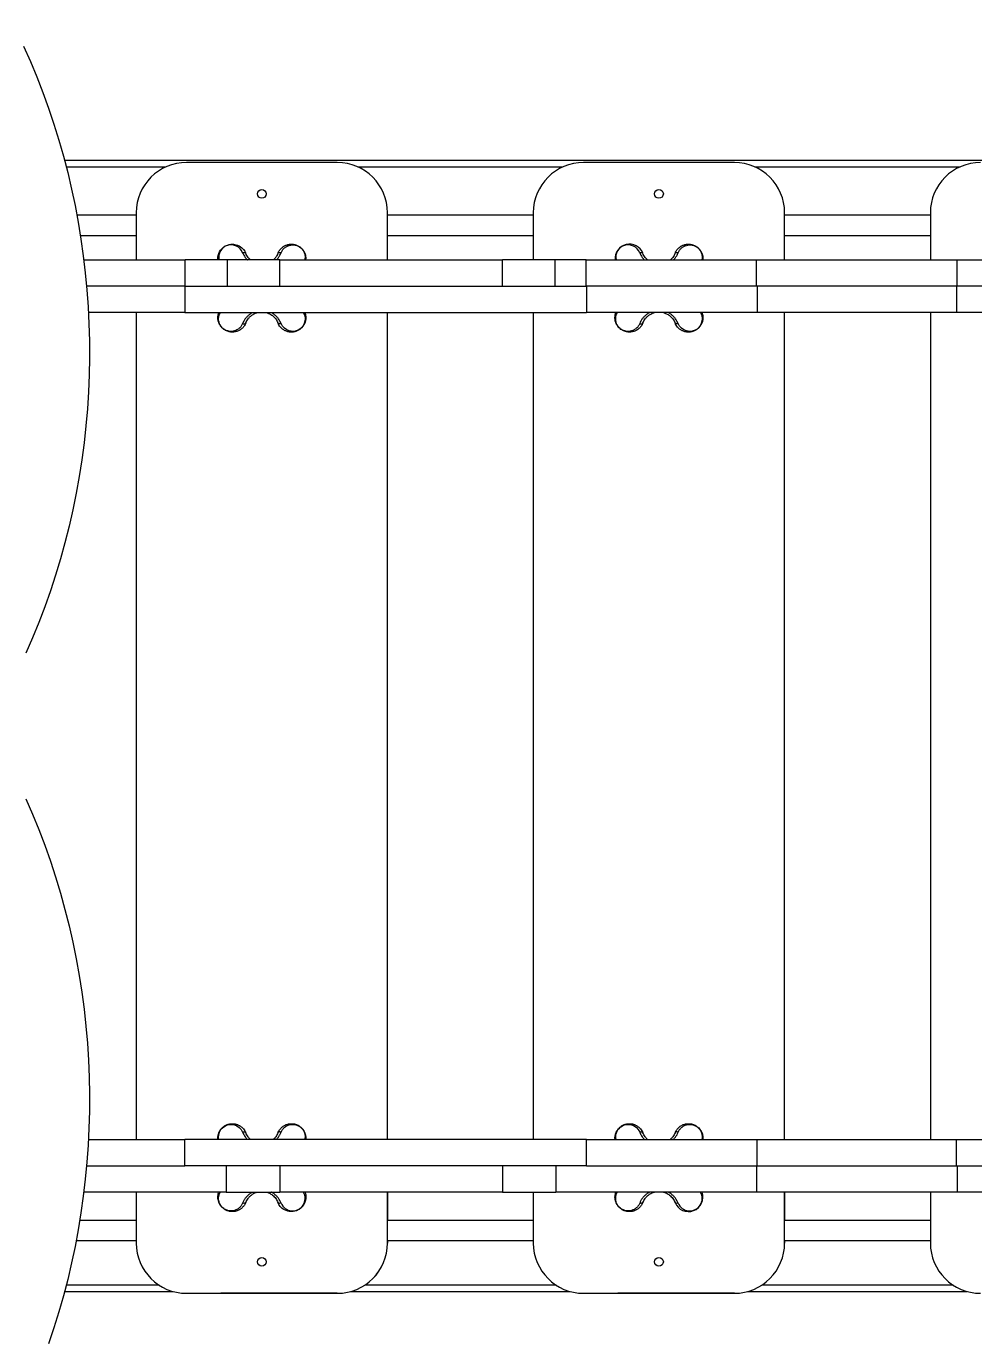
# Model space of a CAD drawing. Header units: millimetres. Extents: x -5136 to 7768, y -7241 to 6389.
# Drawn here: x 1003 to 1757, y 130 to 1172 of the extents above; entities that cross this region are included whole.
import ezdxf

# ---------------------------------------------------------------- set-up
doc = ezdxf.new("R2010")
doc.units = ezdxf.units.MM
for name, color, linetype in [('DiKom', 7, 'Continuous'), ('DIKOM_ОБЪЕКТ', 7, 'Continuous'), ('DIKOM_РАЗМЕР_ЗОНА', 7, 'Continuous'), ('DIKOM_РАЗМЕР_ОБЪЕКТА', 7, 'Continuous')]:
    doc.layers.add(name, color=color, linetype=linetype)
doc.styles.add('style1', font='arial.ttf', dxfattribs={"width": 0.8})
doc.dimstyles.new('1-50', dxfattribs={"dimtxt": 300, "dimasz": 200, "dimexe": 100, "dimexo": 0, "dimgap": 100, "dimtad": 1, "dimtxsty": 'style1', "dimcen": 200, "dimclrd": 7, "dimclre": 7, "dimclrt": 7, "dimadec": 1, "dimazin": 2, "dimtfac": 1, "dimtmove": 0, "dimatfit": 2, "dimfxl": 0, "dimlwd": 25, "dimlwe": 18, "dimarcsym": 0})

# ---------------------------------------------------------------- blocks, each defined once
blk = doc.blocks.new('*D10')
at = {"layer": 'Defpoints', "color": 0, "transparency": 16777216}
for p in [(-81.5, 4889.5), (2866.8, -3136.1), (6000.7, -3136.1)]:
    blk.add_point(p, dxfattribs=at)
at = {"layer": 'DiKom', "color": 7, "lineweight": 18, "transparency": 16777216}
for p, q in [((-81.5, 4889.5), (6100.7, 4889.5)), ((2866.8, -3136.1), (6100.7, -3136.1))]:
    blk.add_line(p, q, dxfattribs=at)
at = {"layer": 'DiKom', "color": 7, "lineweight": 25, "transparency": 16777216}
blk.add_line((6000.7, 4689.5), (6000.7, -2936.1), dxfattribs=at)
at = {"layer": 'DiKom', "color": 7, "transparency": 16777216}
for points in [[(5967.4, 4689.5), (6034.1, 4689.5), (6000.7, 4889.5)], [(5967.4, -2936.1), (6034.1, -2936.1), (6000.7, -3136.1)]]:
    blk.add_solid(points, dxfattribs=at)
at = {"layer": 'DiKom', "color": 7, "transparency": 16777216, "insert": (5747.6, 1729.6), "char_height": 300, "attachment_point": 5, "rotation": 90, "style": 'style1'}
blk.add_mtext('8000', dxfattribs=at)
blk = doc.blocks.new('*D11')
at = {"layer": 'Defpoints', "color": 0, "transparency": 16777216}
for p in [(-3635.9, 3225.1), (4714.3, -2234.9), (4714.3, -5855.6)]:
    blk.add_point(p, dxfattribs=at)
at = {"layer": 'DIKOM_РАЗМЕР_ОБЪЕКТА', "color": 7, "lineweight": 18, "transparency": 16777216}
for p, q in [((-3635.9, 3225.1), (-3635.9, -5955.6)), ((4714.3, -2234.9), (4714.3, -5955.6))]:
    blk.add_line(p, q, dxfattribs=at)
at = {"layer": 'DIKOM_РАЗМЕР_ОБЪЕКТА', "color": 7, "lineweight": 25, "transparency": 16777216}
blk.add_line((-3435.9, -5855.6), (4514.3, -5855.6), dxfattribs=at)
at = {"layer": 'DIKOM_РАЗМЕР_ОБЪЕКТА', "color": 7, "transparency": 16777216}
for points in [[(-3435.9, -5822.2), (-3435.9, -5888.9), (-3635.9, -5855.6)], [(4514.3, -5822.2), (4514.3, -5888.9), (4714.3, -5855.6)]]:
    blk.add_solid(points, dxfattribs=at)
at = {"layer": 'DIKOM_РАЗМЕР_ОБЪЕКТА', "color": 7, "transparency": 16777216, "insert": (351, -5602.3), "char_height": 300, "attachment_point": 5, "style": 'style1'}
blk.add_mtext('8350', dxfattribs=at)
blk = doc.blocks.new('*D12')
at = {"layer": 'Defpoints', "color": 0, "transparency": 16777216}
for p in [(-65.5, 6388.8), (-123.5, -5013.5), (7668.1, -5013.5)]:
    blk.add_point(p, dxfattribs=at)
at = {"layer": 'DIKOM_РАЗМЕР_ЗОНА', "color": 7, "lineweight": 18, "transparency": 16777216}
for p, q in [((-65.5, 6388.8), (7768.1, 6388.8)), ((-123.5, -5013.5), (7768.1, -5013.5))]:
    blk.add_line(p, q, dxfattribs=at)
at = {"layer": 'DIKOM_РАЗМЕР_ЗОНА', "color": 7, "lineweight": 25, "transparency": 16777216}
blk.add_line((7668.1, 6188.8), (7668.1, -4813.5), dxfattribs=at)
at = {"layer": 'DIKOM_РАЗМЕР_ЗОНА', "color": 7, "transparency": 16777216}
for points in [[(7634.7, 6188.8), (7701.4, 6188.8), (7668.1, 6388.8)], [(7634.7, -4813.5), (7701.4, -4813.5), (7668.1, -5013.5)]]:
    blk.add_solid(points, dxfattribs=at)
at = {"layer": 'DIKOM_РАЗМЕР_ЗОНА', "color": 7, "transparency": 16777216, "insert": (7414.9, 1332.3), "char_height": 300, "attachment_point": 5, "rotation": 90, "style": 'style1'}
blk.add_mtext('11400', dxfattribs=at)
blk = doc.blocks.new('*D13')
at = {"layer": 'Defpoints', "color": 0, "transparency": 16777216}
for p in [(-5135.9, 3339.1), (6199.1, -1534.9), (6199.1, -7141)]:
    blk.add_point(p, dxfattribs=at)
at = {"layer": 'DIKOM_РАЗМЕР_ОБЪЕКТА', "color": 7, "lineweight": 18, "transparency": 16777216}
for p, q in [((-5135.9, 3339.1), (-5135.9, -7241)), ((6199.1, -1534.9), (6199.1, -7241))]:
    blk.add_line(p, q, dxfattribs=at)
at = {"layer": 'DIKOM_РАЗМЕР_ОБЪЕКТА', "color": 7, "lineweight": 25, "transparency": 16777216}
blk.add_line((-4935.9, -7141), (5999.1, -7141), dxfattribs=at)
at = {"layer": 'DIKOM_РАЗМЕР_ОБЪЕКТА', "color": 7, "transparency": 16777216}
for points in [[(-4935.9, -7107.7), (-4935.9, -7174.3), (-5135.9, -7141)], [(5999.1, -7107.7), (5999.1, -7174.3), (6199.1, -7141)]]:
    blk.add_solid(points, dxfattribs=at)
at = {"layer": 'DIKOM_РАЗМЕР_ОБЪЕКТА', "color": 7, "transparency": 16777216, "insert": (1341, -6887.7), "char_height": 300, "attachment_point": 5, "style": 'style1'}
blk.add_mtext('11350', dxfattribs=at)

msp = doc.modelspace()

# ---------------------------------------------------------------- linework, layer by layer
at = {"layer": 'DIKOM_ОБЪЕКТ', "color": 7, "linetype": 'Continuous', "lineweight": 15}
for p, q in [((2362.011, 1065.1), (1033.336, 1065.1)), ((1250.314, 1063.6), (1130.314, 1063.6)), ((1566.314, 1063.6), (1446.314, 1063.6)), ((1034.64, 1060.1), (1113.951, 1060.1)), ((1266.677, 1060.1), (1429.951, 1060.1)), ((1582.677, 1060.1), (1745.951, 1060.1)), ((1090.314, 1021.602), (1043.134, 1021.602)), ((1090.314, 1023.6), (1090.314, 986.1)), ((1290.314, 986.1), (1290.314, 1023.6)), ((1406.314, 1021.602), (1290.314, 1021.602)), ((1406.314, 1023.6), (1406.314, 986.1)), ((1606.314, 986.1), (1606.314, 1023.6)), ((1722.314, 1021.602), (1606.314, 1021.602)), ((1722.314, 1023.6), (1722.314, 986.1)), ((1045.879, 1005.602), (1090.314, 1005.602)), ((1290.314, 1005.602), (1406.314, 1005.602)), ((1606.314, 1005.602), (1722.314, 1005.602)), ((1048.619, 986.1), (1129.308, 986.1)), ((1129.308, 965.1), (1129.308, 986.1)), ((1162.936, 986.1), (1129.308, 986.1)), ((1162.936, 965.1), (1162.936, 986.1)), ((1204.661, 986.1), (1162.936, 986.1)), ((1204.661, 965.1), (1204.661, 986.1)), ((1204.661, 986.1), (1381.791, 986.1)), ((1225.314, 987.1), (1225.165, 986.1)), ((1381.791, 965.1), (1381.791, 986.1)), ((1423.597, 986.1), (1381.791, 986.1)), ((1423.597, 965.1), (1423.597, 986.1)), ((1448.289, 986.1), (1423.597, 986.1)), ((1448.289, 965.1), (1448.289, 986.1)), ((1448.289, 986.1), (1584.073, 986.1)), ((1541.314, 987.1), (1541.165, 986.1)), ((1584.073, 965.1), (1584.073, 986.1)), ((1584.073, 986.1), (1743.568, 986.1)), ((1743.568, 965.1), (1743.568, 986.1)), ((1743.568, 986.1), (1903.312, 986.1)), ((1128.977, 965.1), (1050.84, 965.1)), ((1128.977, 965.1), (1128.977, 944.1)), ((1128.977, 965.1), (1448.755, 965.1)), ((1448.755, 965.1), (1448.755, 944.1)), ((1584.472, 965.1), (1448.755, 965.1)), ((1584.472, 965.1), (1584.472, 944.1)), ((1743.17, 965.1), (1584.472, 965.1)), ((1743.17, 965.1), (1743.17, 944.1)), ((1878.954, 965.1), (1743.17, 965.1)), ((1128.977, 944.1), (1052.315, 944.1)), ((1090.314, 944.1), (1090.314, 286.1)), ((1128.977, 944.1), (1448.755, 944.1)), ((1290.314, 286.1), (1290.314, 944.1)), ((1406.314, 944.1), (1406.314, 286.1)), ((1584.472, 944.1), (1448.755, 944.1)), ((1743.17, 944.1), (1584.472, 944.1)), ((1606.314, 286.1), (1606.314, 944.1)), ((1722.314, 944.1), (1722.314, 286.1)), ((1878.954, 944.1), (1743.17, 944.1)), ((1052.315, 286.1), (1128.909, 286.1)), ((1128.909, 265.1), (1128.909, 286.1)), ((1448.687, 286.1), (1128.909, 286.1)), ((1155.464, 286.1), (1155.316, 287.1)), ((1448.687, 265.1), (1448.687, 286.1)), ((1448.687, 286.1), (1584.472, 286.1)), ((1471.464, 286.1), (1471.316, 287.1)), ((1584.472, 265.1), (1584.472, 286.1)), ((1584.472, 286.1), (1743.17, 286.1)), ((1743.17, 265.1), (1743.17, 286.1)), ((1743.17, 286.1), (1878.886, 286.1)), ((1050.84, 265.1), (1128.909, 265.1)), ((1448.687, 265.1), (1128.909, 265.1)), ((1161.88, 265.1), (1161.88, 244.1)), ((1204.509, 265.1), (1204.509, 244.1)), ((1381.87, 265.1), (1381.87, 244.1)), ((1424.33, 265.1), (1424.33, 244.1)), ((1448.687, 265.1), (1584.472, 265.1)), ((1584.073, 265.1), (1584.073, 244.1)), ((1584.472, 265.1), (1743.17, 265.1)), ((1743.17, 265.1), (1878.886, 265.1)), ((1743.568, 265.1), (1743.568, 244.1)), ((1161.88, 244.1), (1048.619, 244.1)), ((1090.314, 244.1), (1090.314, 203.6)), ((1161.88, 244.1), (1204.509, 244.1)), ((1381.87, 244.1), (1204.509, 244.1)), ((1290.314, 203.6), (1290.314, 244.1)), ((1290.316, 244.1), (1290.315, 221.597)), ((1381.87, 244.1), (1424.33, 244.1)), ((1406.314, 244.1), (1406.314, 203.6)), ((1584.073, 244.1), (1424.33, 244.1)), ((1743.568, 244.1), (1584.073, 244.1)), ((1606.314, 203.6), (1606.314, 244.1)), ((1606.316, 244.1), (1606.315, 221.597)), ((1722.314, 244.1), (1722.314, 203.6)), ((1879.353, 244.1), (1743.568, 244.1)), ((1090.314, 221.602), (1045.399, 221.602)), ((1290.314, 221.597), (1290.315, 221.597)), ((1406.314, 221.602), (1290.315, 221.602)), ((1606.314, 221.597), (1606.315, 221.597)), ((1722.314, 221.602), (1606.315, 221.602)), ((1042.569, 205.602), (1090.314, 205.602)), ((1290.314, 205.602), (1406.314, 205.602)), ((1290.314, 205.597), (1290.315, 205.597)), ((1290.315, 205.602), (1290.315, 205.597)), ((1290.315, 205.597), (1290.315, 203.597)), ((1606.314, 205.602), (1722.314, 205.602)), ((1606.314, 205.597), (1606.315, 205.597)), ((1606.315, 205.602), (1606.315, 205.597)), ((1606.315, 205.597), (1606.315, 203.597)), ((1108.456, 170.1), (1034.64, 170.1)), ((1424.456, 170.1), (1272.176, 170.1)), ((1740.456, 170.1), (1588.176, 170.1)), ((1033.336, 165.1), (1119.463, 165.1)), ((1130.314, 163.6), (1250.314, 163.6)), ((1250.314, 163.598), (1157.557, 163.6)), ((1261.174, 165.1), (1435.463, 165.1)), ((1446.314, 163.6), (1566.314, 163.6)), ((1566.314, 163.598), (1473.557, 163.6)), ((1577.174, 165.1), (1751.463, 165.1))]:
    msp.add_line(p, q, dxfattribs=at)
at = {"layer": 'DIKOM_ОБЪЕКТ', "color": 7, "linetype": 'Continuous', "lineweight": 15, "flags": 128}
for points in [[(1000.707, 1156.101), (1006.076, 1144.025), (1011.17, 1131.792), (1015.987, 1119.409), (1020.521, 1106.886), (1024.771, 1094.23), (1028.734, 1081.45), (1032.406, 1068.555), (1035.786, 1055.554), (1038.87, 1042.455), (1041.658, 1029.268), (1044.146, 1016.001), (1046.334, 1002.664), (1048.219, 989.266), (1049.801, 975.815), (1051.078, 962.321), (1052.05, 948.793), (1052.716, 935.241), (1053.075, 921.673), (1053.127, 908.099), (1052.872, 894.528), (1052.311, 880.969), (1051.443, 867.432), (1050.27, 853.926), (1048.792, 840.459), (1047.01, 827.042), (1044.925, 813.683), (1042.539, 800.391), (1039.853, 787.176), (1036.869, 774.046), (1033.59, 761.011), (1030.017, 748.079), (1026.153, 735.259), (1022.001, 722.559), (1017.563, 709.99), (1012.842, 697.558), (1007.842, 685.273), (1002.565, 673.143)], [(1155.373, 986.1), (1155.32, 986.735), (1155.367, 988.206), (1155.57, 989.516), (1156.015, 991.053), (1156.616, 992.416), (1157.516, 993.868), (1158.683, 995.233), (1160.046, 996.398), (1160.748, 996.87), (1161.498, 997.298), (1162.863, 997.901), (1164.404, 998.345), (1165.52, 998.527), (1166.602, 998.598), (1167.626, 998.572), (1168.642, 998.454), (1169.788, 998.209), (1171.018, 997.805), (1172.188, 997.267), (1173.398, 996.529), (1174.346, 995.79), (1175.634, 994.48), (1176.692, 992.989), (1177.513, 991.316), (1177.513, 991.316)], [(1175.02, 991.748), (1175.405, 991.893), (1175.801, 991.983), (1176.191, 992.013), (1176.558, 991.983), (1176.887, 991.893), (1177.163, 991.747), (1177.375, 991.552), (1177.513, 991.316)], [(1203.114, 991.316), (1203.253, 991.552), (1203.465, 991.747), (1203.741, 991.893), (1204.069, 991.983), (1204.436, 992.013), (1204.826, 991.983), (1205.222, 991.893), (1205.608, 991.748)], [(1491.02, 991.748), (1491.405, 991.893), (1491.801, 991.983), (1492.191, 992.013), (1492.558, 991.983), (1492.887, 991.893), (1493.163, 991.747), (1493.375, 991.552), (1493.513, 991.316)], [(1519.114, 991.316), (1519.253, 991.552), (1519.465, 991.747), (1519.741, 991.893), (1520.069, 991.983), (1520.436, 992.013), (1520.826, 991.983), (1521.222, 991.893), (1521.608, 991.748)], [(1223.335, 944.1), (1223.553, 943.786), (1224.373, 941.752), (1224.727, 939.566), (1224.557, 937.198), (1223.696, 934.66), (1222.903, 933.34), (1221.829, 932.07), (1220.639, 931.057), (1219.238, 930.21), (1218.45, 929.861), (1217.603, 929.572), (1216.695, 929.353), (1215.151, 929.181), (1213.603, 929.251), (1212.134, 929.549), (1210.115, 930.368), (1208.296, 931.633), (1206.763, 933.327), (1205.608, 935.453), (1205.608, 935.453)], [(1539.335, 944.1), (1539.553, 943.786), (1540.373, 941.752), (1540.727, 939.566), (1540.557, 937.198), (1539.696, 934.66), (1538.903, 933.34), (1537.829, 932.07), (1536.639, 931.057), (1535.238, 930.21), (1534.45, 929.861), (1533.603, 929.572), (1532.695, 929.353), (1531.151, 929.181), (1529.603, 929.251), (1528.134, 929.549), (1526.115, 930.368), (1524.296, 931.633), (1522.763, 933.327), (1521.608, 935.453), (1521.608, 935.453)], [(1175.02, 935.453), (1175.405, 935.308), (1175.801, 935.218), (1176.191, 935.188), (1176.558, 935.218), (1176.887, 935.308), (1177.163, 935.454), (1177.375, 935.649), (1177.513, 935.885)], [(1205.608, 935.453), (1205.222, 935.308), (1204.826, 935.218), (1204.436, 935.188), (1204.069, 935.218), (1203.741, 935.308), (1203.465, 935.454), (1203.253, 935.649), (1203.114, 935.885)], [(1491.02, 935.453), (1491.405, 935.308), (1491.801, 935.218), (1492.191, 935.188), (1492.558, 935.218), (1492.887, 935.308), (1493.163, 935.454), (1493.375, 935.649), (1493.513, 935.885)], [(1521.608, 935.453), (1521.222, 935.308), (1520.826, 935.218), (1520.436, 935.188), (1520.069, 935.218), (1519.741, 935.308), (1519.465, 935.454), (1519.253, 935.649), (1519.114, 935.885)], [(1002.565, 557.058), (1007.842, 544.928), (1012.842, 532.643), (1017.563, 520.211), (1022.001, 507.641), (1026.153, 494.942), (1030.017, 482.122), (1033.59, 469.19), (1036.869, 456.155), (1039.853, 443.025), (1042.539, 429.81), (1044.925, 416.518), (1047.01, 403.159), (1048.792, 389.742), (1050.27, 376.275), (1051.443, 362.769), (1052.311, 349.232), (1052.872, 335.673), (1053.127, 322.102), (1053.075, 308.528), (1052.716, 294.96), (1052.05, 281.407), (1051.078, 267.88), (1049.801, 254.386), (1048.219, 240.935), (1046.334, 227.537), (1044.146, 214.199), (1041.658, 200.933), (1038.87, 187.746), (1035.786, 174.647), (1032.406, 161.646), (1028.734, 148.751), (1024.771, 135.971), (1020.521, 123.315)], [(1156.151, 286.1), (1155.903, 287.635), (1156.072, 290.002), (1156.934, 292.541), (1157.727, 293.861), (1158.801, 295.13), (1159.991, 296.143), (1161.392, 296.991), (1162.18, 297.34), (1163.027, 297.629), (1163.935, 297.848), (1165.479, 298.02), (1167.027, 297.949), (1168.496, 297.652), (1170.515, 296.833), (1172.334, 295.568), (1173.867, 293.873), (1175.022, 291.748), (1175.022, 291.748)], [(1175.022, 291.748), (1175.407, 291.893), (1175.804, 291.983), (1176.193, 292.013), (1176.56, 291.983), (1176.889, 291.893), (1177.165, 291.747), (1177.377, 291.552), (1177.516, 291.316)], [(1205.61, 291.748), (1205.225, 291.893), (1204.828, 291.983), (1204.439, 292.013), (1204.072, 291.983), (1203.743, 291.893), (1203.467, 291.747), (1203.255, 291.552), (1203.116, 291.316)], [(1472.151, 286.1), (1471.903, 287.635), (1472.072, 290.002), (1472.934, 292.541), (1473.727, 293.861), (1474.801, 295.13), (1475.991, 296.143), (1477.392, 296.991), (1478.18, 297.34), (1479.027, 297.629), (1479.935, 297.848), (1481.479, 298.02), (1483.027, 297.949), (1484.496, 297.652), (1486.515, 296.833), (1488.334, 295.568), (1489.867, 293.873), (1491.022, 291.748), (1491.022, 291.748)], [(1491.022, 291.748), (1491.407, 291.893), (1491.804, 291.983), (1492.193, 292.013), (1492.56, 291.983), (1492.889, 291.893), (1493.165, 291.747), (1493.377, 291.552), (1493.516, 291.316)], [(1521.61, 291.748), (1521.225, 291.893), (1520.828, 291.983), (1520.439, 292.013), (1520.072, 291.983), (1519.743, 291.893), (1519.467, 291.747), (1519.255, 291.552), (1519.116, 291.316)], [(1224.588, 244.1), (1224.93, 243.056), (1225.21, 241.659), (1225.31, 240.466), (1225.263, 238.994), (1225.059, 237.685), (1224.615, 236.147), (1224.014, 234.785), (1223.114, 233.333), (1221.947, 231.968), (1220.583, 230.802), (1219.882, 230.331), (1219.132, 229.903), (1217.767, 229.3), (1216.226, 228.856), (1215.11, 228.673), (1214.028, 228.602), (1213.004, 228.629), (1211.988, 228.747), (1210.842, 228.992), (1209.612, 229.396), (1208.442, 229.933), (1207.232, 230.672), (1206.284, 231.41), (1204.996, 232.721), (1203.938, 234.211), (1203.116, 235.885), (1203.116, 235.885)], [(1177.516, 235.885), (1177.377, 235.649), (1177.165, 235.454), (1176.889, 235.308), (1176.56, 235.218), (1176.193, 235.188), (1175.804, 235.218), (1175.407, 235.308), (1175.022, 235.453)], [(1205.61, 235.453), (1205.225, 235.308), (1204.828, 235.218), (1204.439, 235.188), (1204.072, 235.218), (1203.743, 235.308), (1203.467, 235.454), (1203.255, 235.649), (1203.116, 235.885)], [(1493.516, 235.885), (1493.377, 235.649), (1493.165, 235.454), (1492.889, 235.308), (1492.56, 235.218), (1492.193, 235.188), (1491.804, 235.218), (1491.407, 235.308), (1491.022, 235.453)], [(1521.61, 235.453), (1521.225, 235.308), (1520.828, 235.218), (1520.439, 235.188), (1520.072, 235.218), (1519.743, 235.308), (1519.467, 235.454), (1519.255, 235.649), (1519.116, 235.885)]]:
    msp.add_lwpolyline(points, dxfattribs=at)
at = {"layer": 'DIKOM_ОБЪЕКТ', "color": 7, "linetype": 'Continuous', "lineweight": 15}
for centre in [(1190.314, 1038.6), (1506.314, 1038.6), (1190.314, 188.6), (1506.314, 188.6)]:
    msp.add_circle(centre, 3.5, dxfattribs=at)
for centre, radius, start, end in [((1130.314, 1023.6), 40, 90, 180), ((1250.314, 1023.6), 40, 0, 90), ((1446.314, 1023.6), 40, 90, 180), ((1566.314, 1023.6), 40, 0, 90), ((1762.314, 1023.6), 40, 90, 180), ((1165.814, 988.155), 9.881, 21.322325, 191.997857), ((1482.819, 987.113), 11.491, 21.45283, 185.055633), ((1481.814, 988.155), 9.881, 21.322325, 191.997857), ((1214.823, 239.061), 9.894, 201.388041, 30.617256), ((1529.814, 240.094), 11.495, 201.474686, 20.399614), ((1530.823, 239.061), 9.894, 201.388041, 30.617256), ((1130.314, 203.6), 40, 180, 270), ((1250.314, 203.6), 40, 270, 0), ((1250.315, 203.598), 40, 269.998597, 359.998597), ((1446.314, 203.6), 40, 180, 270), ((1566.314, 203.6), 40, 270, 0), ((1762.314, 203.6), 40, 180, 270)]:
    msp.add_arc(centre, radius, start, end, dxfattribs=at)
for points, knots in [([(1175.02, 991.748), (1175.637, 990.488), (1176.569, 988.584), (1178.041, 986.722), (1178.708, 986.143), (1178.756, 986.1)], [0, 0, 0, 0, 0.64439566, 0.97386549, 1, 1, 1, 1]), ([(1181.28, 986.1), (1180.577, 986.749), (1178.837, 988.355), (1178.008, 990.21), (1177.513, 991.316)], [0, 0, 0, 0, 0.40403308, 1, 1, 1, 1]), ([(1203.114, 991.316), (1202.595, 990.213), (1201.917, 988.77), (1200.522, 987.119), (1199.906, 986.463), (1199.524, 986.145), (1199.47, 986.1)], [0, 0, 0, 0, 0.60435172, 0.79091363, 0.97048532, 1, 1, 1, 1]), ([(1201.872, 986.1), (1201.914, 986.137), (1202.57, 986.703), (1203.528, 987.955), (1204.769, 989.808), (1205.325, 991.094), (1205.608, 991.748)], [0, 0, 0, 0, 0.02243995, 0.34805165, 0.66863663, 1, 1, 1, 1]), ([(1203.114, 991.316), (1203.276, 991.691), (1203.61, 992.467), (1204.268, 993.554), (1204.95, 994.454), (1205.623, 995.187), (1206.257, 995.784), (1206.984, 996.37), (1207.723, 996.868), (1208.524, 997.325), (1209.371, 997.724), (1210.244, 998.044), (1211.203, 998.315), (1212.231, 998.512), (1213.429, 998.614), (1214.659, 998.592), (1215.927, 998.431), (1217.228, 998.11), (1218.439, 997.655), (1219.533, 997.099), (1220.844, 996.261), (1222.078, 995.171), (1223.104, 993.914), (1223.742, 992.942), (1224.268, 991.935), (1224.804, 990.609), (1225.229, 988.966), (1225.286, 987.721), (1225.314, 987.1)], [0, 0, 0, 0, 0.03905343, 0.08067361, 0.12489372, 0.15236691, 0.18231816, 0.21475109, 0.24966853, 0.27592037, 0.31222192, 0.34876901, 0.37442288, 0.41752567, 0.4584547, 0.49857658, 0.54174619, 0.58353804, 0.62403757, 0.65659472, 0.68672298, 0.74934676, 0.77995787, 0.81223408, 0.84226717, 0.87505098, 0.93775896, 1, 1, 1, 1]), ([(1205.608, 991.748), (1205.966, 992.488), (1206.681, 993.971), (1208.269, 995.647), (1210.095, 996.916), (1212.13, 997.734), (1214.33, 998.099), (1216.322, 997.977), (1217.985, 997.541), (1219.088, 997.086), (1219.964, 996.604), (1220.845, 996.02), (1221.901, 995.124), (1222.965, 993.851), (1223.746, 992.519), (1224.271, 991.223), (1224.689, 989.566), (1224.834, 987.827), (1224.581, 986.602), (1224.477, 986.1)], [0, 0, 0, 0, 0.08540649, 0.17099373, 0.25621784, 0.34168167, 0.42649906, 0.51213829, 0.55800806, 0.59780526, 0.6214993, 0.64343728, 0.6838019, 0.7267261, 0.76968631, 0.81254897, 0.85553122, 0.9408185, 1, 1, 1, 1]), ([(1491.02, 991.748), (1491.637, 990.488), (1492.569, 988.584), (1494.041, 986.722), (1494.708, 986.143), (1494.756, 986.1)], [0, 0, 0, 0, 0.64439566, 0.97386549, 1, 1, 1, 1]), ([(1497.28, 986.1), (1496.577, 986.749), (1494.837, 988.355), (1494.008, 990.21), (1493.513, 991.316)], [0, 0, 0, 0, 0.40403308, 1, 1, 1, 1]), ([(1519.114, 991.316), (1518.595, 990.213), (1517.917, 988.77), (1516.522, 987.119), (1515.906, 986.463), (1515.524, 986.145), (1515.47, 986.1)], [0, 0, 0, 0, 0.60435172, 0.79091363, 0.97048532, 1, 1, 1, 1]), ([(1517.872, 986.1), (1517.914, 986.137), (1518.57, 986.703), (1519.528, 987.955), (1520.769, 989.808), (1521.325, 991.094), (1521.608, 991.748)], [0, 0, 0, 0, 0.02243995, 0.34805165, 0.66863663, 1, 1, 1, 1]), ([(1519.114, 991.316), (1519.276, 991.691), (1519.61, 992.467), (1520.268, 993.554), (1520.95, 994.454), (1521.623, 995.187), (1522.257, 995.784), (1522.984, 996.37), (1523.723, 996.868), (1524.524, 997.325), (1525.371, 997.724), (1526.244, 998.044), (1527.203, 998.315), (1528.231, 998.512), (1529.429, 998.614), (1530.659, 998.592), (1531.927, 998.431), (1533.228, 998.11), (1534.439, 997.655), (1535.533, 997.099), (1536.844, 996.261), (1538.078, 995.171), (1539.104, 993.914), (1539.742, 992.942), (1540.268, 991.935), (1540.804, 990.609), (1541.229, 988.966), (1541.286, 987.721), (1541.314, 987.1)], [0, 0, 0, 0, 0.03905343, 0.08067361, 0.12489372, 0.15236691, 0.18231816, 0.21475109, 0.24966853, 0.27592037, 0.31222192, 0.34876901, 0.37442288, 0.41752567, 0.4584547, 0.49857658, 0.54174619, 0.58353804, 0.62403757, 0.65659472, 0.68672298, 0.74934676, 0.77995787, 0.81223408, 0.84226717, 0.87505098, 0.93775896, 1, 1, 1, 1]), ([(1521.608, 991.748), (1521.966, 992.488), (1522.681, 993.971), (1524.269, 995.647), (1526.095, 996.916), (1528.13, 997.734), (1530.33, 998.099), (1532.322, 997.977), (1533.985, 997.541), (1535.088, 997.086), (1535.964, 996.604), (1536.845, 996.02), (1537.901, 995.124), (1538.965, 993.851), (1539.746, 992.519), (1540.271, 991.223), (1540.689, 989.566), (1540.834, 987.827), (1540.581, 986.602), (1540.477, 986.1)], [0, 0, 0, 0, 0.08540649, 0.17099373, 0.25621784, 0.34168167, 0.42649906, 0.51213829, 0.55800806, 0.59780526, 0.6214993, 0.64343728, 0.6838019, 0.7267261, 0.76968631, 0.81254897, 0.85553122, 0.9408185, 1, 1, 1, 1]), ([(1177.513, 935.885), (1177.328, 935.459), (1176.944, 934.578), (1176.202, 933.416), (1175.336, 932.338), (1174.404, 931.428), (1173.348, 930.607), (1172.231, 929.926), (1171.014, 929.369), (1169.741, 928.952), (1168.461, 928.694), (1167.106, 928.579), (1165.779, 928.619), (1164.339, 928.839), (1162.929, 929.239), (1161.464, 929.879), (1160.032, 930.757), (1158.647, 931.934), (1157.67, 933.083), (1157.025, 934.045), (1156.489, 934.988), (1155.952, 936.219), (1155.57, 937.563), (1155.369, 938.806), (1155.3, 939.88), (1155.328, 940.922), (1155.454, 941.986), (1155.673, 943.057), (1155.923, 943.761), (1156.043, 944.1)], [0, 0, 0, 0, 0.03889714, 0.08045626, 0.11899854, 0.16107975, 0.19767922, 0.24128809, 0.28166327, 0.32172147, 0.36537959, 0.40147346, 0.44471253, 0.48222546, 0.52525864, 0.56288684, 0.60335056, 0.64386336, 0.68434179, 0.70405753, 0.72485338, 0.76255401, 0.80568475, 0.83757583, 0.86916586, 0.89970217, 0.93069339, 0.96663417, 1, 1, 1, 1]), ([(1175.02, 935.453), (1174.662, 934.713), (1173.946, 933.23), (1172.358, 931.554), (1170.533, 930.285), (1168.498, 929.467), (1166.298, 929.102), (1164.306, 929.224), (1162.643, 929.659), (1161.54, 930.115), (1160.664, 930.597), (1159.782, 931.181), (1158.727, 932.077), (1157.663, 933.35), (1156.881, 934.682), (1156.357, 935.978), (1155.935, 937.636), (1155.809, 939.608), (1156.21, 941.789), (1156.72, 943.303), (1157.22, 944.001), (1157.291, 944.1)], [0, 0, 0, 0, 0.07588544, 0.15193149, 0.22765489, 0.30359128, 0.3789533, 0.45504554, 0.49580178, 0.53116242, 0.55221506, 0.57170742, 0.60757222, 0.64571127, 0.68388231, 0.72196668, 0.7601573, 0.83593683, 0.91198262, 0.98744025, 1, 1, 1, 1]), ([(1182.962, 944.1), (1182.84, 944.049), (1181.908, 943.655), (1180.422, 942.603), (1178.571, 941.024), (1177.08, 939.257), (1175.864, 937.39), (1175.304, 936.106), (1175.02, 935.453)], [0, 0, 0, 0, 0.02935182, 0.22318246, 0.41740339, 0.61145824, 0.80251732, 1, 1, 1, 1]), ([(1177.513, 935.885), (1178.035, 936.986), (1178.717, 938.428), (1180.099, 940.085), (1180.968, 940.963), (1182.139, 941.955), (1183.698, 942.955), (1185.368, 943.759), (1186.467, 944.016), (1186.829, 944.1)], [0, 0, 0, 0, 0.32628584, 0.42700948, 0.52395915, 0.61738902, 0.77590096, 0.92624324, 1, 1, 1, 1]), ([(1193.967, 944.1), (1194.294, 944.005), (1195.095, 943.771), (1196.301, 943.255), (1197.577, 942.558), (1199.431, 941.265), (1201.608, 939.042), (1202.593, 936.977), (1203.114, 935.885)], [0, 0, 0, 0, 0.06906372, 0.16942785, 0.27316448, 0.38086714, 0.67250187, 1, 1, 1, 1]), ([(1205.608, 935.453), (1205.006, 936.721), (1204.095, 938.638), (1202.087, 940.987), (1200.257, 942.566), (1198.764, 943.627), (1197.807, 944.036), (1197.655, 944.1)], [0, 0, 0, 0, 0.3836397, 0.57978892, 0.7701568, 0.96356127, 1, 1, 1, 1]), ([(1225.314, 940.1), (1225.3, 939.672), (1225.274, 938.828), (1225.05, 937.543), (1224.707, 936.345), (1224.263, 935.257), (1223.572, 933.934), (1222.629, 932.635), (1221.458, 931.479), (1220.516, 930.731), (1219.524, 930.096), (1218.429, 929.541), (1217.219, 929.088), (1215.921, 928.769), (1214.763, 928.622), (1213.718, 928.589), (1212.829, 928.631), (1211.92, 928.746), (1211.092, 928.916), (1210.222, 929.164), (1209.352, 929.485), (1208.517, 929.88), (1207.631, 930.386), (1206.743, 931.002), (1205.834, 931.792), (1204.871, 932.82), (1203.905, 934.13), (1203.369, 935.319), (1203.114, 935.885)], [0, 0, 0, 0, 0.04316533, 0.08495627, 0.12549744, 0.15805184, 0.18789597, 0.25062395, 0.28173681, 0.31356043, 0.34377016, 0.37642982, 0.41686086, 0.45855636, 0.50159023, 0.53107995, 0.56376615, 0.59289204, 0.62637412, 0.65248211, 0.68843358, 0.7245854, 0.75027628, 0.79629421, 0.83789219, 0.87507761, 0.94044765, 1, 1, 1, 1]), ([(1224.586, 944.1), (1224.614, 944.034), (1224.686, 943.865), (1224.751, 943.656), (1224.801, 943.498), (1225.139, 942.39), (1225.227, 941.235), (1225.314, 940.1)], [0, 0, 0, 0, 0.05411985, 0.13692909, 0.16255441, 0.17765976, 1, 1, 1, 1]), ([(1493.513, 935.885), (1493.328, 935.459), (1492.944, 934.578), (1492.202, 933.416), (1491.336, 932.338), (1490.404, 931.428), (1489.348, 930.607), (1488.231, 929.926), (1487.014, 929.369), (1485.741, 928.952), (1484.461, 928.694), (1483.106, 928.579), (1481.779, 928.619), (1480.339, 928.839), (1478.929, 929.239), (1477.464, 929.879), (1476.032, 930.757), (1474.647, 931.934), (1473.67, 933.083), (1473.025, 934.045), (1472.489, 934.988), (1471.952, 936.219), (1471.57, 937.563), (1471.369, 938.806), (1471.3, 939.88), (1471.328, 940.922), (1471.454, 941.986), (1471.673, 943.057), (1471.923, 943.761), (1472.043, 944.1)], [0, 0, 0, 0, 0.038897139, 0.080456256, 0.118998541, 0.161079749, 0.197679216, 0.241288093, 0.281663273, 0.321721475, 0.365379593, 0.401473456, 0.444712531, 0.482225458, 0.525258641, 0.562886841, 0.603350561, 0.643863357, 0.684341792, 0.704057533, 0.724853379, 0.762554007, 0.805684748, 0.837575832, 0.86916586, 0.899702173, 0.930693389, 0.966634169, 1, 1, 1, 1]), ([(1491.02, 935.453), (1490.662, 934.713), (1489.946, 933.23), (1488.358, 931.554), (1486.533, 930.285), (1484.498, 929.467), (1482.298, 929.102), (1480.306, 929.224), (1478.643, 929.659), (1477.54, 930.115), (1476.664, 930.597), (1475.782, 931.181), (1474.727, 932.077), (1473.663, 933.35), (1472.881, 934.682), (1472.357, 935.978), (1471.935, 937.636), (1471.809, 939.608), (1472.21, 941.789), (1472.72, 943.303), (1473.22, 944.001), (1473.291, 944.1)], [0, 0, 0, 0, 0.07588544, 0.15193149, 0.22765489, 0.30359128, 0.3789533, 0.45504554, 0.49580178, 0.53116242, 0.55221506, 0.57170742, 0.60757222, 0.64571127, 0.68388231, 0.72196668, 0.7601573, 0.83593683, 0.91198262, 0.98744025, 1, 1, 1, 1]), ([(1498.962, 944.1), (1498.84, 944.049), (1497.908, 943.655), (1496.422, 942.603), (1494.571, 941.024), (1493.08, 939.257), (1491.864, 937.39), (1491.304, 936.106), (1491.02, 935.453)], [0, 0, 0, 0, 0.029351815, 0.223182456, 0.417403386, 0.611458243, 0.802517321, 1, 1, 1, 1]), ([(1493.513, 935.885), (1494.035, 936.986), (1494.717, 938.428), (1496.099, 940.085), (1496.968, 940.963), (1498.139, 941.955), (1499.698, 942.955), (1501.368, 943.759), (1502.467, 944.016), (1502.829, 944.1)], [0, 0, 0, 0, 0.32628584, 0.42700948, 0.52395915, 0.61738902, 0.77590096, 0.92624324, 1, 1, 1, 1]), ([(1509.967, 944.1), (1510.294, 944.005), (1511.095, 943.771), (1512.301, 943.255), (1513.577, 942.558), (1515.431, 941.265), (1517.608, 939.042), (1518.593, 936.977), (1519.114, 935.885)], [0, 0, 0, 0, 0.069063723, 0.169427848, 0.273164484, 0.380867139, 0.672501873, 1, 1, 1, 1]), ([(1521.608, 935.453), (1521.006, 936.721), (1520.095, 938.638), (1518.087, 940.987), (1516.257, 942.566), (1514.764, 943.627), (1513.807, 944.036), (1513.655, 944.1)], [0, 0, 0, 0, 0.3836397, 0.57978892, 0.7701568, 0.96356127, 1, 1, 1, 1]), ([(1541.314, 940.1), (1541.3, 939.672), (1541.274, 938.828), (1541.05, 937.543), (1540.707, 936.345), (1540.263, 935.257), (1539.572, 933.934), (1538.629, 932.635), (1537.458, 931.479), (1536.516, 930.731), (1535.524, 930.096), (1534.429, 929.541), (1533.219, 929.088), (1531.921, 928.769), (1530.763, 928.622), (1529.718, 928.589), (1528.829, 928.631), (1527.92, 928.746), (1527.092, 928.916), (1526.222, 929.164), (1525.352, 929.485), (1524.517, 929.88), (1523.631, 930.386), (1522.743, 931.002), (1521.834, 931.792), (1520.871, 932.82), (1519.905, 934.13), (1519.369, 935.319), (1519.114, 935.885)], [0, 0, 0, 0, 0.04316533, 0.08495627, 0.12549744, 0.15805184, 0.18789597, 0.25062395, 0.28173681, 0.31356043, 0.34377016, 0.37642982, 0.41686086, 0.45855636, 0.50159023, 0.53107995, 0.56376615, 0.59289204, 0.62637412, 0.65248211, 0.68843358, 0.7245854, 0.75027628, 0.79629421, 0.83789219, 0.87507761, 0.94044765, 1, 1, 1, 1]), ([(1540.586, 944.1), (1540.614, 944.034), (1540.686, 943.865), (1540.751, 943.656), (1540.801, 943.498), (1541.139, 942.39), (1541.227, 941.235), (1541.314, 940.1)], [0, 0, 0, 0, 0.05411985, 0.13692909, 0.16255441, 0.17765976, 1, 1, 1, 1]), ([(1155.316, 287.1), (1155.33, 287.529), (1155.356, 288.373), (1155.58, 289.658), (1155.923, 290.856), (1156.367, 291.944), (1157.057, 293.267), (1158.001, 294.566), (1159.172, 295.722), (1160.114, 296.47), (1161.106, 297.105), (1162.201, 297.659), (1163.411, 298.112), (1164.709, 298.432), (1165.867, 298.579), (1166.912, 298.612), (1167.801, 298.57), (1168.71, 298.455), (1169.538, 298.284), (1170.408, 298.037), (1171.278, 297.716), (1172.112, 297.321), (1172.999, 296.815), (1173.887, 296.199), (1174.796, 295.409), (1175.759, 294.381), (1176.725, 293.071), (1177.26, 291.882), (1177.516, 291.316)], [0, 0, 0, 0, 0.04316533, 0.08495627, 0.12549744, 0.15805184, 0.18789597, 0.25062395, 0.28173681, 0.31356043, 0.34377016, 0.37642982, 0.41686086, 0.45855636, 0.50159023, 0.53107995, 0.56376615, 0.59289204, 0.62637412, 0.65248211, 0.68843358, 0.7245854, 0.75027628, 0.79629421, 0.83789219, 0.87507761, 0.94044765, 1, 1, 1, 1]), ([(1203.116, 291.316), (1203.302, 291.742), (1203.686, 292.623), (1204.427, 293.785), (1205.294, 294.862), (1206.226, 295.773), (1207.282, 296.594), (1208.399, 297.275), (1209.616, 297.832), (1210.889, 298.249), (1212.169, 298.507), (1213.524, 298.622), (1214.851, 298.582), (1216.291, 298.362), (1217.701, 297.961), (1219.166, 297.322), (1220.598, 296.444), (1221.982, 295.266), (1222.96, 294.117), (1223.605, 293.156), (1224.141, 292.213), (1224.678, 290.982), (1225.059, 289.638), (1225.262, 288.394), (1225.325, 287.322), (1225.321, 286.558), (1225.273, 286.163), (1225.266, 286.1)], [0, 0, 0, 0, 0.04296011, 0.08886025, 0.13142843, 0.1779052, 0.21832763, 0.26649164, 0.31108417, 0.35532662, 0.40354501, 0.44340903, 0.49116461, 0.53259591, 0.58012409, 0.62168272, 0.66637304, 0.71111757, 0.75582414, 0.77759927, 0.80056733, 0.84220595, 0.88984187, 0.92506412, 0.95995385, 0.99367981, 1, 1, 1, 1]), ([(1205.61, 291.748), (1205.968, 292.488), (1206.684, 293.971), (1208.271, 295.647), (1210.097, 296.916), (1212.132, 297.734), (1214.332, 298.099), (1216.324, 297.977), (1217.987, 297.541), (1219.09, 297.086), (1219.966, 296.604), (1220.848, 296.02), (1221.903, 295.124), (1222.967, 293.851), (1223.748, 292.519), (1224.274, 291.223), (1224.691, 289.566), (1224.836, 287.827), (1224.583, 286.602), (1224.479, 286.1)], [0, 0, 0, 0, 0.08540649, 0.17099373, 0.25621784, 0.34168167, 0.42649906, 0.51213829, 0.55800806, 0.59780526, 0.6214993, 0.64343728, 0.6838019, 0.7267261, 0.76968631, 0.81254897, 0.85553122, 0.9408185, 1, 1, 1, 1]), ([(1471.316, 287.1), (1471.33, 287.529), (1471.356, 288.373), (1471.58, 289.658), (1471.923, 290.856), (1472.367, 291.944), (1473.057, 293.267), (1474.001, 294.566), (1475.172, 295.722), (1476.114, 296.47), (1477.106, 297.105), (1478.201, 297.659), (1479.411, 298.112), (1480.709, 298.432), (1481.867, 298.579), (1482.912, 298.612), (1483.801, 298.57), (1484.71, 298.455), (1485.538, 298.284), (1486.408, 298.037), (1487.278, 297.716), (1488.112, 297.321), (1488.999, 296.815), (1489.887, 296.199), (1490.796, 295.409), (1491.759, 294.381), (1492.725, 293.071), (1493.26, 291.882), (1493.516, 291.316)], [0, 0, 0, 0, 0.04316533, 0.08495627, 0.12549744, 0.15805184, 0.18789597, 0.25062395, 0.28173681, 0.31356043, 0.34377016, 0.37642982, 0.41686086, 0.45855636, 0.50159023, 0.53107995, 0.56376615, 0.59289204, 0.62637412, 0.65248211, 0.68843358, 0.7245854, 0.75027628, 0.79629421, 0.83789219, 0.87507761, 0.94044765, 1, 1, 1, 1]), ([(1519.116, 291.316), (1519.302, 291.742), (1519.686, 292.623), (1520.427, 293.785), (1521.294, 294.862), (1522.226, 295.773), (1523.282, 296.594), (1524.399, 297.275), (1525.616, 297.832), (1526.889, 298.249), (1528.169, 298.507), (1529.524, 298.622), (1530.851, 298.582), (1532.291, 298.362), (1533.701, 297.961), (1535.166, 297.322), (1536.598, 296.444), (1537.982, 295.266), (1538.96, 294.117), (1539.605, 293.156), (1540.141, 292.213), (1540.678, 290.982), (1541.059, 289.638), (1541.262, 288.394), (1541.325, 287.322), (1541.321, 286.558), (1541.273, 286.163), (1541.266, 286.1)], [0, 0, 0, 0, 0.04296011, 0.08886025, 0.13142843, 0.1779052, 0.21832763, 0.26649164, 0.31108417, 0.35532662, 0.40354501, 0.44340903, 0.49116461, 0.53259591, 0.58012409, 0.62168272, 0.66637304, 0.71111757, 0.75582414, 0.77759927, 0.80056733, 0.84220595, 0.88984187, 0.92506412, 0.95995385, 0.99367981, 1, 1, 1, 1]), ([(1521.61, 291.748), (1521.968, 292.488), (1522.684, 293.971), (1524.271, 295.647), (1526.097, 296.916), (1528.132, 297.734), (1530.332, 298.099), (1532.324, 297.977), (1533.987, 297.541), (1535.09, 297.086), (1535.966, 296.604), (1536.848, 296.02), (1537.903, 295.124), (1538.967, 293.851), (1539.748, 292.519), (1540.274, 291.223), (1540.691, 289.566), (1540.836, 287.827), (1540.583, 286.602), (1540.479, 286.1)], [0, 0, 0, 0, 0.08540649, 0.17099373, 0.25621784, 0.34168167, 0.42649906, 0.51213829, 0.55800806, 0.59780526, 0.6214993, 0.64343728, 0.6838019, 0.7267261, 0.76968631, 0.81254897, 0.85553122, 0.9408185, 1, 1, 1, 1]), ([(1175.022, 291.748), (1175.639, 290.488), (1176.571, 288.584), (1178.043, 286.722), (1178.71, 286.143), (1178.759, 286.1)], [0, 0, 0, 0, 0.64439566, 0.97386549, 1, 1, 1, 1]), ([(1181.282, 286.1), (1180.579, 286.749), (1178.84, 288.355), (1178.01, 290.21), (1177.516, 291.316)], [0, 0, 0, 0, 0.40403308, 1, 1, 1, 1]), ([(1203.116, 291.316), (1202.598, 290.213), (1201.919, 288.77), (1200.524, 287.119), (1199.908, 286.463), (1199.526, 286.145), (1199.472, 286.1)], [0, 0, 0, 0, 0.60435172, 0.79091363, 0.97048532, 1, 1, 1, 1]), ([(1201.874, 286.1), (1201.917, 286.137), (1202.572, 286.703), (1203.53, 287.955), (1204.771, 289.808), (1205.328, 291.094), (1205.61, 291.748)], [0, 0, 0, 0, 0.02243995, 0.34805165, 0.66863663, 1, 1, 1, 1]), ([(1491.022, 291.748), (1491.639, 290.488), (1492.571, 288.584), (1494.043, 286.722), (1494.71, 286.143), (1494.759, 286.1)], [0, 0, 0, 0, 0.64439566, 0.97386549, 1, 1, 1, 1]), ([(1497.282, 286.1), (1496.579, 286.749), (1494.84, 288.355), (1494.01, 290.21), (1493.516, 291.316)], [0, 0, 0, 0, 0.40403308, 1, 1, 1, 1]), ([(1519.116, 291.316), (1518.598, 290.213), (1517.919, 288.77), (1516.524, 287.119), (1515.908, 286.463), (1515.526, 286.145), (1515.472, 286.1)], [0, 0, 0, 0, 0.60435172, 0.79091363, 0.97048532, 1, 1, 1, 1]), ([(1517.874, 286.1), (1517.917, 286.137), (1518.572, 286.703), (1519.53, 287.955), (1520.771, 289.808), (1521.328, 291.094), (1521.61, 291.748)], [0, 0, 0, 0, 0.02243995, 0.34805165, 0.66863663, 1, 1, 1, 1]), ([(1155.316, 240.1), (1155.412, 241.24), (1155.513, 242.441), (1155.899, 243.735), (1156.013, 243.944), (1156.098, 244.1)], [0, 0, 0, 0, 0.8244212, 0.8682765, 1, 1, 1, 1]), ([(1177.516, 235.885), (1177.354, 235.51), (1177.02, 234.734), (1176.362, 233.647), (1175.68, 232.747), (1175.007, 232.014), (1174.373, 231.417), (1173.646, 230.831), (1172.907, 230.333), (1172.105, 229.876), (1171.259, 229.477), (1170.386, 229.157), (1169.427, 228.886), (1168.399, 228.688), (1167.201, 228.586), (1165.971, 228.609), (1164.703, 228.77), (1163.402, 229.091), (1162.191, 229.546), (1161.097, 230.102), (1159.786, 230.94), (1158.552, 232.03), (1157.526, 233.287), (1156.888, 234.259), (1156.362, 235.266), (1155.826, 236.591), (1155.4, 238.235), (1155.344, 239.48), (1155.316, 240.1)], [0, 0, 0, 0, 0.03905343, 0.08067361, 0.12489372, 0.15236691, 0.18231816, 0.21475109, 0.24966853, 0.27592037, 0.31222192, 0.34876901, 0.37442288, 0.41752567, 0.4584547, 0.49857658, 0.54174619, 0.58353804, 0.62403757, 0.65659472, 0.68672298, 0.74934676, 0.77995787, 0.81223408, 0.84226717, 0.87505098, 0.93775896, 1, 1, 1, 1]), ([(1175.022, 235.453), (1174.664, 234.713), (1173.949, 233.23), (1172.361, 231.554), (1170.535, 230.285), (1168.5, 229.467), (1166.3, 229.102), (1164.308, 229.224), (1162.645, 229.659), (1161.542, 230.115), (1160.666, 230.597), (1159.784, 231.181), (1158.729, 232.077), (1157.665, 233.35), (1156.883, 234.682), (1156.359, 235.978), (1155.937, 237.636), (1155.811, 239.608), (1156.212, 241.789), (1156.722, 243.303), (1157.222, 244.001), (1157.293, 244.1)], [0, 0, 0, 0, 0.075885443, 0.151931486, 0.227654887, 0.303591281, 0.378953295, 0.455045536, 0.495801778, 0.531162422, 0.552215062, 0.571707417, 0.607572222, 0.645711269, 0.683882314, 0.721966677, 0.7601573, 0.835936827, 0.911982625, 0.987440246, 1, 1, 1, 1]), ([(1182.964, 244.1), (1182.842, 244.049), (1181.91, 243.655), (1180.424, 242.603), (1178.573, 241.024), (1177.082, 239.257), (1175.866, 237.39), (1175.306, 236.106), (1175.022, 235.453)], [0, 0, 0, 0, 0.02935182, 0.22318246, 0.41740339, 0.61145824, 0.80251732, 1, 1, 1, 1]), ([(1177.516, 235.885), (1178.037, 236.986), (1178.719, 238.428), (1180.101, 240.085), (1180.97, 240.963), (1182.141, 241.955), (1183.7, 242.955), (1185.37, 243.759), (1186.469, 244.016), (1186.831, 244.1)], [0, 0, 0, 0, 0.32628584, 0.42700948, 0.52395915, 0.61738902, 0.77590096, 0.92624324, 1, 1, 1, 1]), ([(1193.97, 244.1), (1194.296, 244.005), (1195.097, 243.771), (1196.303, 243.255), (1197.579, 242.558), (1199.433, 241.265), (1201.61, 239.042), (1202.595, 236.977), (1203.116, 235.885)], [0, 0, 0, 0, 0.06906372, 0.16942785, 0.27316448, 0.38086714, 0.67250187, 1, 1, 1, 1]), ([(1205.61, 235.453), (1205.008, 236.721), (1204.098, 238.638), (1202.089, 240.987), (1200.259, 242.566), (1198.766, 243.627), (1197.809, 244.036), (1197.657, 244.1)], [0, 0, 0, 0, 0.3836397, 0.57978892, 0.7701568, 0.96356127, 1, 1, 1, 1]), ([(1471.316, 240.1), (1471.412, 241.24), (1471.513, 242.441), (1471.899, 243.735), (1472.013, 243.944), (1472.098, 244.1)], [0, 0, 0, 0, 0.8244212, 0.8682765, 1, 1, 1, 1]), ([(1493.516, 235.885), (1493.354, 235.51), (1493.02, 234.734), (1492.362, 233.647), (1491.68, 232.747), (1491.007, 232.014), (1490.373, 231.417), (1489.646, 230.831), (1488.907, 230.333), (1488.105, 229.876), (1487.259, 229.477), (1486.386, 229.157), (1485.427, 228.886), (1484.399, 228.688), (1483.201, 228.586), (1481.971, 228.609), (1480.703, 228.77), (1479.402, 229.091), (1478.191, 229.546), (1477.097, 230.102), (1475.786, 230.94), (1474.552, 232.03), (1473.526, 233.287), (1472.888, 234.259), (1472.362, 235.266), (1471.826, 236.591), (1471.4, 238.235), (1471.344, 239.48), (1471.316, 240.1)], [0, 0, 0, 0, 0.03905343, 0.08067361, 0.12489372, 0.15236691, 0.18231816, 0.21475109, 0.24966853, 0.27592037, 0.31222192, 0.34876901, 0.37442288, 0.41752567, 0.4584547, 0.49857658, 0.54174619, 0.58353804, 0.62403757, 0.65659472, 0.68672298, 0.74934676, 0.77995787, 0.81223408, 0.84226717, 0.87505098, 0.93775896, 1, 1, 1, 1]), ([(1491.022, 235.453), (1490.664, 234.713), (1489.949, 233.23), (1488.361, 231.554), (1486.535, 230.285), (1484.5, 229.467), (1482.3, 229.102), (1480.308, 229.224), (1478.645, 229.659), (1477.542, 230.115), (1476.666, 230.597), (1475.784, 231.181), (1474.729, 232.077), (1473.665, 233.35), (1472.883, 234.682), (1472.359, 235.978), (1471.937, 237.636), (1471.811, 239.608), (1472.212, 241.789), (1472.722, 243.303), (1473.222, 244.001), (1473.293, 244.1)], [0, 0, 0, 0, 0.07588544, 0.15193149, 0.22765489, 0.30359128, 0.3789533, 0.45504554, 0.49580178, 0.53116242, 0.55221506, 0.57170742, 0.60757222, 0.64571127, 0.68388231, 0.72196668, 0.7601573, 0.83593683, 0.91198262, 0.98744025, 1, 1, 1, 1]), ([(1498.964, 244.1), (1498.842, 244.049), (1497.91, 243.655), (1496.424, 242.603), (1494.573, 241.024), (1493.082, 239.257), (1491.866, 237.39), (1491.306, 236.106), (1491.022, 235.453)], [0, 0, 0, 0, 0.02935182, 0.22318246, 0.41740339, 0.61145824, 0.80251732, 1, 1, 1, 1]), ([(1493.516, 235.885), (1494.037, 236.986), (1494.719, 238.428), (1496.101, 240.085), (1496.97, 240.963), (1498.141, 241.955), (1499.7, 242.955), (1501.37, 243.759), (1502.469, 244.016), (1502.831, 244.1)], [0, 0, 0, 0, 0.326285838, 0.42700948, 0.523959152, 0.617389025, 0.775900958, 0.926243245, 1, 1, 1, 1]), ([(1509.97, 244.1), (1510.296, 244.005), (1511.097, 243.771), (1512.303, 243.255), (1513.579, 242.558), (1515.433, 241.265), (1517.61, 239.042), (1518.595, 236.977), (1519.116, 235.885)], [0, 0, 0, 0, 0.06906372, 0.16942785, 0.27316448, 0.38086714, 0.67250187, 1, 1, 1, 1]), ([(1521.61, 235.453), (1521.008, 236.721), (1520.098, 238.638), (1518.089, 240.987), (1516.259, 242.566), (1514.766, 243.627), (1513.809, 244.036), (1513.657, 244.1)], [0, 0, 0, 0, 0.3836397, 0.57978892, 0.7701568, 0.96356127, 1, 1, 1, 1])]:
    msp.add_open_spline(points, degree=3, knots=knots, dxfattribs=at)

# ---------------------------------------------------------------- dimensions: what is measured, and where the dimension line sits
at = {"layer": 'DiKom'}
dim = msp.add_linear_dim(base=(6000.725, -3136.139), p1=(-81.509, 4889.535), p2=(2866.752, -3136.139), angle=90, text='8000', dimstyle='1-50', dxfattribs=at)
dim.commit()
dim.dimension.update_dxf_attribs({"geometry": '*D10', "text_midpoint": (6000.725, 1729.574), "dimtype": 160})
at = {"layer": 'DIKOM_РАЗМЕР_ЗОНА'}
dim = msp.add_linear_dim(base=(7668.064, -5013.475), p1=(-65.499, 6388.777), p2=(-123.455, -5013.475), angle=90, text='11400', dimstyle='1-50', dxfattribs=at)
dim.commit()
dim.dimension.update_dxf_attribs({"geometry": '*D12', "text_midpoint": (7668.064, 1332.283), "dimtype": 160})
at = {"layer": 'DIKOM_РАЗМЕР_ОБЪЕКТА'}
for base, p1, p2, text, picture, middle in [((6199.116, -7140.991), (-5135.921, 3339.121), (6199.116, -1534.929), '11350', '*D13', (1341.037, -7140.991)), ((4714.314, -5855.576), (-3635.921, 3225.1), (4714.314, -2234.9), '8350', '*D11', (351.043, -5855.576))]:
    dim = msp.add_linear_dim(base=base, p1=p1, p2=p2, text=text, dimstyle='1-50', dxfattribs=at)
    dim.commit()
    dim.dimension.update_dxf_attribs({"geometry": picture, "text_midpoint": middle, "dimtype": 160})

doc.saveas('drawing.dxf')
